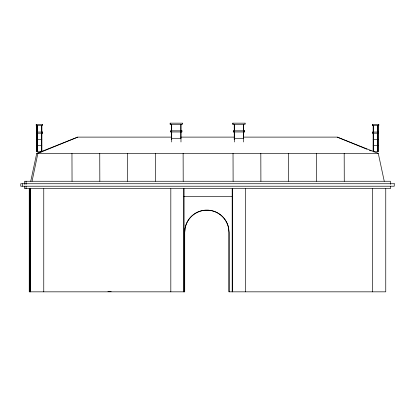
<?xml version="1.0" encoding="UTF-8"?>
<svg xmlns="http://www.w3.org/2000/svg" width="415" height="415" viewBox="0 0 415 415"><rect width="100%" height="100%" fill="white"/><g stroke="black" fill="none" stroke-linecap="round" stroke-linejoin="round"><path stroke-width="0.62" d="M32.054 181.262L37.879 153.389L77.75 137.111L171.348 137.111M30.741 181.262L36.727 153.389L77.75 137.111M107.931 291.377L111.163 291.372M181.033 137.111L233.967 137.111M243.652 137.111L337.25 137.111L378.273 153.389L384.259 181.262M171.566 138.299L180.976 138.299M234.231 138.299L243.641 138.299M36.919 139.533L41.842 139.533M373.158 139.533L378.081 139.533M36.919 145.655L41.842 145.655M373.158 145.655L378.081 145.655M36.727 153.389L378.273 153.389M183.534 196.585L232.151 196.585M204.694 210.229L208.849 210.229A22.161 22.156 -90 0 1 228.587 228.224L228.981 232.483L228.981 291.833L385.758 291.833L385.758 188.69M337.25 137.111L367.005 149.255M369.386 150.23L371.171 150.956M344.185 153.389L344.268 181.262M316.396 153.389L316.479 181.262M288.607 153.389L288.69 181.262M260.817 153.389L260.9 181.262M233.028 153.389L233.111 181.262M183.119 153.389L183.202 181.262M155.329 153.389L155.412 181.262M127.54 153.389L127.623 181.262M99.75 153.389L99.833 181.262M71.961 153.389L72.044 181.262M390.422 184.359L390.422 181.262L24.578 181.262L24.578 184.359M390.422 186.216L390.422 188.69L24.578 188.69L24.578 186.216M378.423 132.058L378.423 133.199M378.381 132.058L378.381 133.199M378.081 125.538L378.081 151.776L373.448 151.776L373.448 125.538M377.966 125.538L377.966 151.776M377.909 125.538L377.909 151.776M373.158 125.538L373.158 151.164M372.986 132.058L372.986 133.199M372.815 132.058L372.857 133.199M372.737 124.401L372.737 125.538M372.566 124.401L372.597 125.538M372.597 188.69L372.597 291.833M245.54 188.69L245.54 291.833M244.419 130.824L244.419 131.965M243.641 124.303L243.641 141.972M243.501 124.303L243.501 138.299M234.371 124.303L234.371 141.972M234.231 124.303L234.231 139.523M233.453 130.824L233.453 131.965M232.95 123.167L232.95 124.303M232.379 188.69L232.379 291.833M232.187 188.69L232.187 291.833M229.064 291.833L229.064 232.483L228.67 228.224A22.161 22.156 -90 0 0 185.116 228.224L184.722 232.483L184.722 291.833L29.242 291.833L29.242 188.69M184.634 291.833L184.634 232.483L185.028 228.224A22.161 22.156 -90 0 1 190.044 217.802M183.98 188.69L183.98 291.833M183.793 188.69L183.793 291.833M181.754 130.824L181.754 131.965M180.976 124.303L180.976 141.972M180.836 124.303L180.836 138.299M171.711 124.303L171.711 141.972M171.566 124.303L171.566 139.523M170.819 188.69L170.819 291.833M170.788 130.824L170.788 131.965M170.285 123.167L170.285 124.303M43.762 188.69L43.762 291.833M42.185 132.058L42.185 133.199M42.143 132.058L42.143 133.199M41.842 125.538L41.842 151.776L36.919 151.776L36.919 125.538M41.728 125.538L41.728 151.776M37.205 125.538L37.205 151.776M37.091 125.538L37.091 151.776M37.034 125.538L37.034 151.776M36.748 132.058L36.748 133.199M36.619 132.058L36.577 133.199M36.499 124.401L36.499 125.538M36.359 124.401L36.328 125.538M30.601 188.69L30.601 291.833M30.414 188.69L30.414 291.833M29.429 188.69L29.429 291.833M26.067 181.262L26.067 184.359M26.067 186.216L26.067 188.69M22.348 183.736L22.348 186.216M190.433 217.367A22.161 22.156 -90 0 1 204.761 210.229M182.434 123.167L170.109 123.167L170.109 124.303L182.434 124.303L182.434 123.167M245.099 123.167L232.774 123.167L232.774 124.303L245.099 124.303L245.099 123.167M42.574 124.401L36.188 124.401L36.188 125.538L42.574 125.538L42.574 124.401M378.812 124.401L372.426 124.401L372.426 125.538L378.812 125.538L378.812 124.401M181.92 130.824L170.622 130.824L170.622 131.965L181.92 131.965L181.92 130.824M244.585 130.824L233.287 130.824L233.287 131.965L244.585 131.965L244.585 130.824M42.314 132.058L36.442 132.058L36.442 133.199L42.314 133.199L42.314 132.058M378.558 132.058L372.686 132.058L372.686 133.199L378.558 133.199L378.558 132.058M394.25 183.736L20.75 183.736L20.75 186.216L394.25 186.216L394.25 183.736M373.329 151.776L373.329 125.538L373.272 151.776"/></g></svg>
